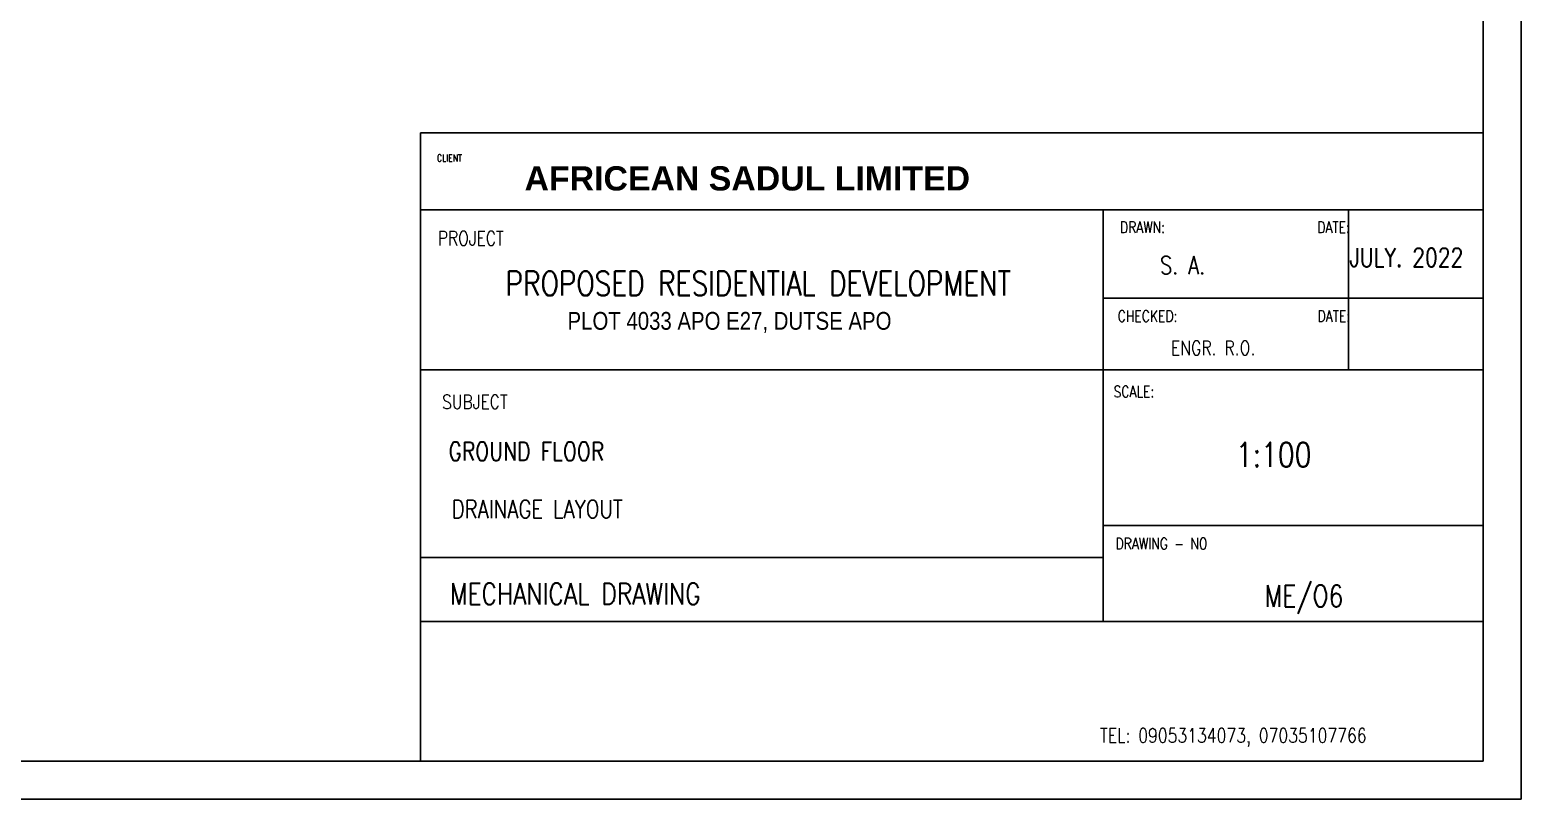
# Model space of a CAD drawing. Header units: inches. Extents: x 23 to 2032867, y 13 to 664695.
# Drawn here: x 275564 to 294033, y 474544 to 484066 of the extents above; entities that cross this region are included whole.
import ezdxf

# ---------------------------------------------------------------- set-up
doc = ezdxf.new("R2010")
doc.units = ezdxf.units.IN
doc.header["$MEASUREMENT"] = 0
for name, color, linetype in [('Annotation - Text', 7, 'Continuous'), ('GFROM', 7, 'Continuous'), ('LIAB', 8, 'Continuous'), ('Plotlyr150', 8, 'Continuous'), ('PLOTYR', 15, 'Continuous')]:
    doc.layers.add(name, color=color, linetype=linetype)
doc.styles.add('GENERATED_STYLE_3', font='arialbd.ttf')
doc.styles.add('SIMPLEX8', font='simplexd.shx', dxfattribs={"width": 0.8})

msp = doc.modelspace()

# ---------------------------------------------------------------- linework, layer by layer
at = {"layer": 'LIAB', "color": 7, "linetype": 'Continuous', "ltscale": 256.031999}
for p, q in [((293563.576, 475013.287), (293563.576, 501019.242)), ((293563.576, 482791.517), (280401.755, 482791.517)), ((280401.755, 482791.517), (280401.755, 475013.287)), ((280401.755, 481838.163), (293563.576, 481838.163)), ((288855.77, 481838.163), (288855.77, 476744.437)), ((291892.951, 481844.342), (291892.951, 479860.088)), ((293563.576, 480744.591), (288855.77, 480744.591)), ((293563.576, 479860.088), (280401.755, 479860.088)), ((288855.77, 477931.362), (293549.095, 477931.362)), ((280401.755, 477535.787), (288855.77, 477535.787)), ((293563.576, 476744.437), (280401.755, 476744.437)), ((256133.461, 475013.287), (293563.576, 475013.287))]:
    msp.add_line(p, q, dxfattribs=at)
at = {"layer": 'PLOTYR', "color": 1, "linetype": 'Continuous', "ltscale": 250}
for p, q in [((294032.998, 474543.865), (294032.998, 501488.664)), ((255540.428, 474543.865), (294032.998, 474543.865))]:
    msp.add_line(p, q, dxfattribs=at)

# ---------------------------------------------------------------- texts
at = {"layer": 'Annotation - Text', "linetype": 'Continuous', "lineweight": 20, "insert": (284419.517, 482377.897), "char_height": 300, "width": 7891.24482, "attachment_point": 2, "line_spacing_factor": 0.992596, "style": 'GENERATED_STYLE_3'}
msp.add_mtext('\\pi59.673;AFRICEAN SADUL LIMITED', dxfattribs=at)
at = {"layer": 'Annotation - Text', "color": 0, "linetype": 'Continuous', "lineweight": 20, "insert": (284164.264, 480574.401), "char_height": 220.29504, "width": 6419.9254, "attachment_point": 2, "line_spacing_factor": 0.992596, "style": 'GENERATED_STYLE_3'}
msp.add_mtext('\\pi43.81889; {\\fTechnicLite|b0|i0|c2|p2;PLOT 4033 APO E27, DUTSE APO }', dxfattribs=at)
at = {"layer": 'GFROM', "color": 7, "linetype": 'Continuous', "ltscale": 204.216, "style": 'SIMPLEX8', "width": 0.8}
for s, height, p in [('JULY. 2022', 229.5089, (291906.83, 481134.2, 30926.094)), ('PROPOSED RESIDENTIAL DEVELOPMENT', 301.23038, (281455.308, 480776.808, -5724.903)), ('GROUND FLOOR', 229.50886, (280749.033, 478734.347)), ('DRAINAGE LAYOUT', 223.13362, (280789.896, 478022.094))]:
    msp.add_text(s, height=height, dxfattribs=at).set_placement(p)
at = {"layer": 'Plotlyr150', "color": 7, "linetype": 'Continuous', "ltscale": 251.249999, "style": 'SIMPLEX8', "width": 0.8}
for s, height, p in [('CLIENT', 87.5604, (280606.228, 482435.853)), ('DRAWN:                      DATE:', 140.09657, (289064.688, 481552.052)), ('PROJECT', 175.1207, (280616.824, 481398.764)), ('CHECKED:                    DATE:', 140.09657, (289036.403, 480453.266)), ('SCALE:', 140.0966, (288985.405, 479518.373)), ('SUBJECT', 175.1207, (280670.687, 479374.929)), ('DRAWING - NO', 140.09657, (289009.83, 477636.758))]:
    msp.add_text(s, height=height, dxfattribs=at).set_placement(p)
at = {"layer": 'Plotlyr150', "color": 7, "linetype": 'Continuous', "ltscale": 306.324012, "style": 'SIMPLEX8', "width": 0.8}
for s, height, p in [('S. A.', 221.3121, (289559.87, 481042.832)), ('ENGR. R.O.', 177.0497, (289696.347, 480041.18)), ('1:100', 303.5832, (290499.385, 478656.004)), ('ME/O6', 265.5745, (290855.704, 476926.138)), ('MECHANICAL DRAWING', 265.57453, (280766.025, 476952.119)), ('TEL: 09053134073, 07035107766', 177.04969, (288816.809, 475243.51))]:
    msp.add_text(s, height=height, dxfattribs=at).set_placement(p)

doc.saveas('drawing.dxf')
